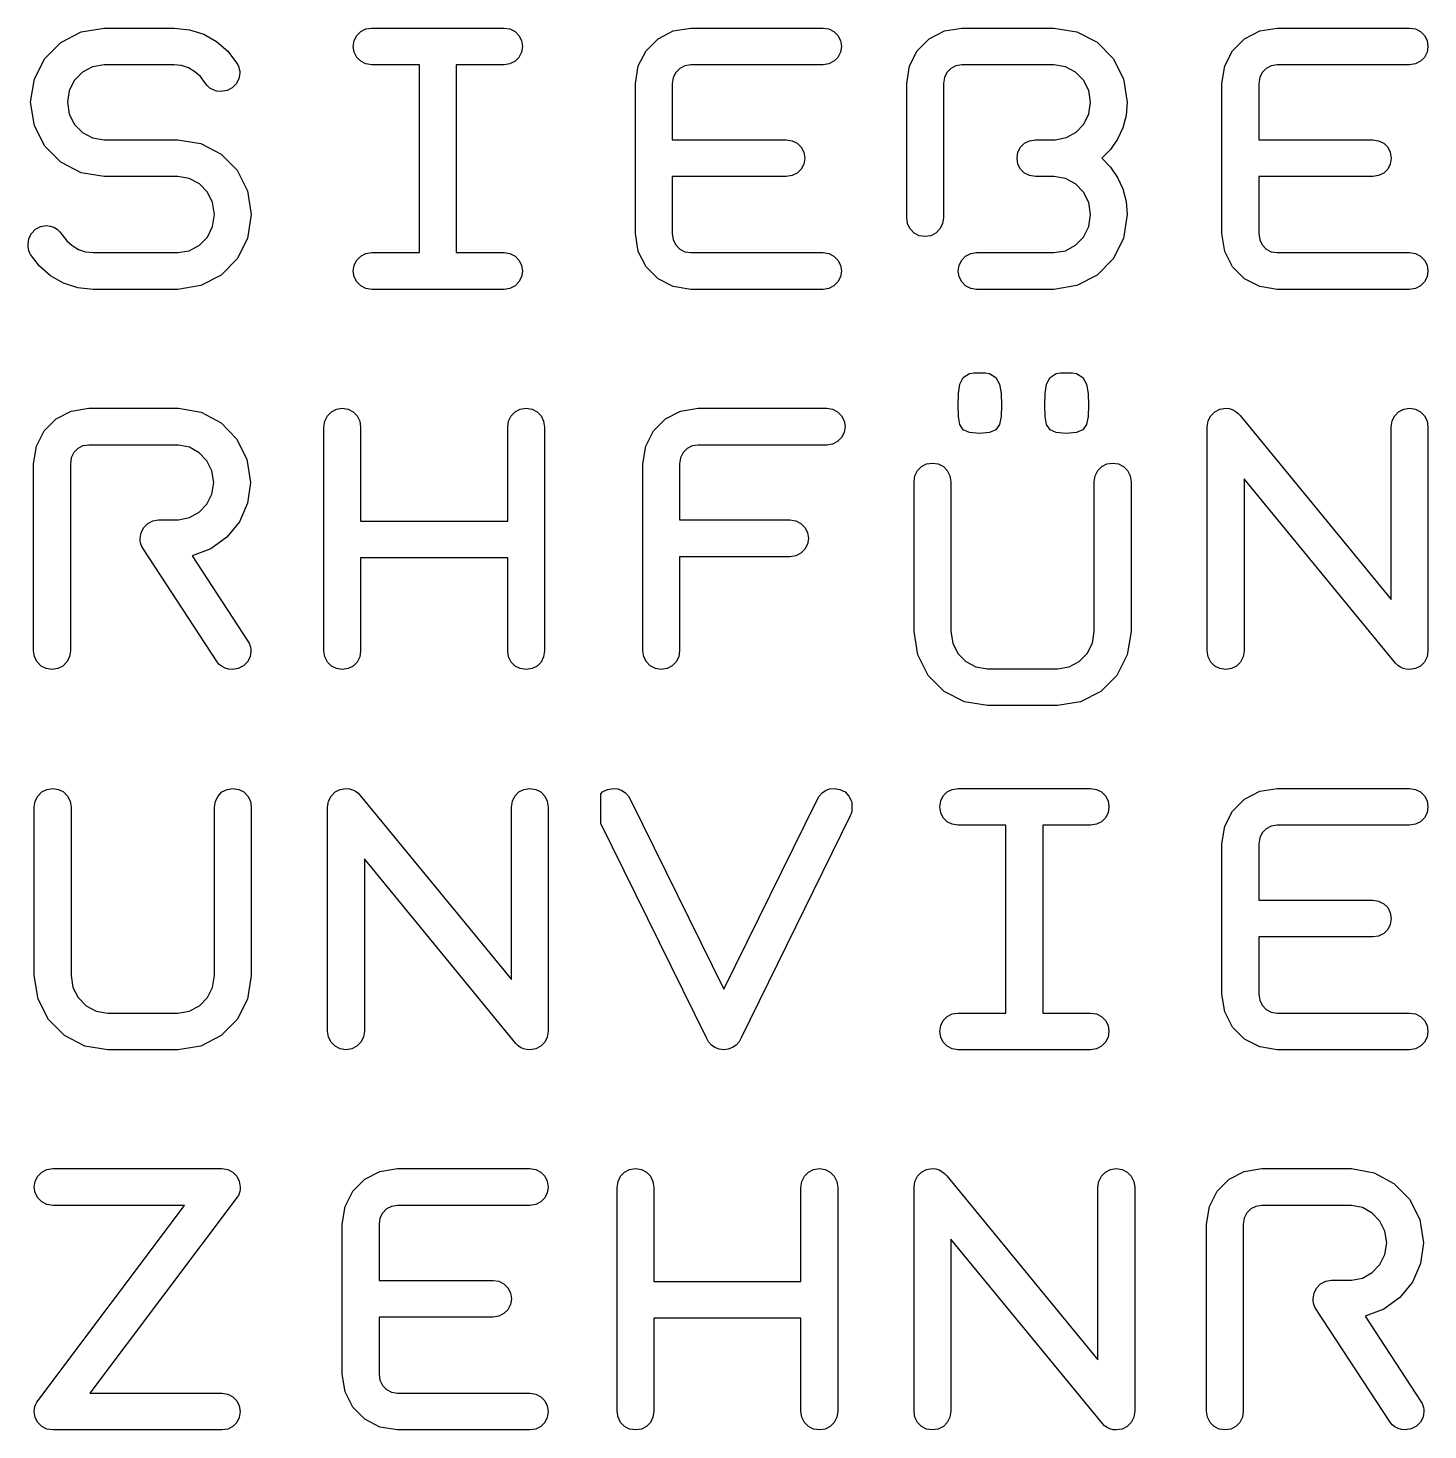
# Model space of a CAD drawing. Header units: metres. Extents: x 0 to 180, y -10 to 180.
# Drawn here: x 86.03 to 135.73, y 38.22 to 88 of the extents above; entities that cross this region are included whole.
import ezdxf

# ---------------------------------------------------------------- set-up
doc = ezdxf.new("R2010")
doc.units = ezdxf.units.M

msp = doc.modelspace()

# ---------------------------------------------------------------- linework, layer by layer
for p, q in [((87.197, 87.4891), (87.9135, 87.8624)), ((87.9135, 87.8624), (88.7365, 87.9962)), ((88.7365, 87.9962), (91.2164, 87.9962)), ((91.2164, 87.9962), (91.7644, 87.9387)), ((91.7644, 87.9387), (92.2724, 87.774)), ((92.2724, 87.774), (92.7283, 87.5141)), ((97.6122, 87.5523), (97.7039, 87.7318)), ((97.7039, 87.7318), (97.8445, 87.8725)), ((97.8445, 87.8725), (98.024, 87.9644)), ((98.024, 87.9644), (98.2325, 87.9972)), ((98.2325, 87.9972), (102.932, 87.9972)), ((102.932, 87.9972), (103.141, 87.9644)), ((103.141, 87.9644), (103.32, 87.8725)), ((103.32, 87.8725), (103.461, 87.7318)), ((103.461, 87.7318), (103.553, 87.5523)), ((107.975, 87.1933), (108.399, 87.619)), ((108.399, 87.619), (108.936, 87.8975)), ((108.936, 87.8975), (109.556, 87.9972)), ((109.556, 87.9972), (114.256, 87.9972)), ((114.256, 87.9972), (114.465, 87.9644)), ((114.465, 87.9644), (114.644, 87.8725)), ((114.644, 87.8725), (114.785, 87.7318)), ((114.785, 87.7318), (114.877, 87.5523)), ((117.602, 87.1933), (118.025, 87.619)), ((118.025, 87.619), (118.563, 87.8975)), ((118.563, 87.8975), (119.182, 87.9972)), ((119.182, 87.9972), (122.446, 87.9972)), ((122.446, 87.9972), (123.269, 87.8633)), ((123.269, 87.8633), (123.986, 87.4898)), ((128.795, 87.1933), (129.219, 87.619)), ((129.219, 87.619), (129.756, 87.8975)), ((129.756, 87.8975), (130.376, 87.9972)), ((130.376, 87.9972), (135.076, 87.9972)), ((135.076, 87.9972), (135.285, 87.9644)), ((135.285, 87.9644), (135.464, 87.8725)), ((135.464, 87.8725), (135.605, 87.7318)), ((135.605, 87.7318), (135.697, 87.5523)), ((86.631, 86.9193), (87.197, 87.4891)), ((92.7283, 87.5141), (93.1203, 87.1709)), ((93.1203, 87.1709), (93.4364, 86.7562)), ((97.5795, 87.3442), (97.6122, 87.5523)), ((97.6122, 87.1358), (97.5795, 87.3442)), ((97.7039, 86.9563), (97.6122, 87.1358)), ((103.553, 87.1358), (103.461, 86.9563)), ((103.553, 87.5523), (103.585, 87.3442)), ((103.585, 87.3442), (103.553, 87.1358)), ((107.697, 86.6516), (107.975, 87.1933)), ((114.877, 87.1358), (114.785, 86.9563)), ((114.877, 87.5523), (114.909, 87.3442)), ((114.909, 87.3442), (114.877, 87.1358)), ((117.324, 86.6516), (117.602, 87.1933)), ((123.986, 87.4898), (124.552, 86.9196)), ((128.517, 86.6516), (128.795, 87.1933)), ((135.697, 87.1358), (135.605, 86.9563)), ((135.697, 87.5523), (135.729, 87.3442)), ((135.729, 87.3442), (135.697, 87.1358)), ((86.2592, 86.1954), (86.631, 86.9193)), ((88.3249, 86.6231), (87.9666, 86.4335)), ((88.7365, 86.6912), (88.3249, 86.6231)), ((91.2164, 86.6912), (88.7365, 86.6912)), ((91.4835, 86.6619), (91.2164, 86.6912)), ((91.7323, 86.5783), (91.4835, 86.6619)), ((93.4364, 86.7562), (93.4786, 86.6851)), ((93.4786, 86.6851), (93.5107, 86.6124)), ((97.8445, 86.8157), (97.7039, 86.9563)), ((98.024, 86.724), (97.8445, 86.8157)), ((98.2325, 86.6912), (98.024, 86.724)), ((99.9294, 86.6912), (98.2325, 86.6912)), ((99.9294, 80.0223), (99.9294, 86.6912)), ((102.932, 86.6912), (101.235, 86.6912)), ((101.235, 86.6912), (101.235, 80.0223)), ((103.141, 86.724), (102.932, 86.6912)), ((103.32, 86.8157), (103.141, 86.724)), ((103.461, 86.9563), (103.32, 86.8157)), ((107.597, 86.0252), (107.697, 86.6516)), ((109.348, 86.6578), (109.168, 86.5642)), ((109.556, 86.6912), (109.348, 86.6578)), ((114.256, 86.6912), (109.556, 86.6912)), ((114.465, 86.724), (114.256, 86.6912)), ((114.644, 86.8157), (114.465, 86.724)), ((114.785, 86.9563), (114.644, 86.8157)), ((117.224, 86.0252), (117.324, 86.6516)), ((118.974, 86.6578), (118.795, 86.5642)), ((119.182, 86.6912), (118.974, 86.6578)), ((122.446, 86.6912), (119.182, 86.6912)), ((122.858, 86.6231), (122.446, 86.6912)), ((123.216, 86.4335), (122.858, 86.6231)), ((124.552, 86.9196), (124.924, 86.1955)), ((128.417, 86.0252), (128.517, 86.6516)), ((130.168, 86.6578), (129.988, 86.5642)), ((130.376, 86.6912), (130.168, 86.6578)), ((135.076, 86.6912), (130.376, 86.6912)), ((135.285, 86.724), (135.076, 86.6912)), ((135.464, 86.8157), (135.285, 86.724)), ((135.605, 86.9563), (135.464, 86.8157)), ((86.1255, 85.3602), (86.2592, 86.1954)), ((87.6834, 86.145), (87.4974, 85.7798)), ((87.9666, 86.4335), (87.6834, 86.145)), ((91.9574, 86.4467), (91.7323, 86.5783)), ((92.153, 86.2736), (91.9574, 86.4467)), ((92.3134, 86.0652), (92.153, 86.2736)), ((93.5181, 86.1932), (93.4263, 86.0169)), ((93.5107, 86.6124), (93.5331, 86.5387)), ((93.5504, 86.3912), (93.5181, 86.1932)), ((93.5331, 86.5387), (93.5462, 86.4648)), ((93.5462, 86.4648), (93.5504, 86.3912)), ((108.936, 86.2377), (108.903, 86.0252)), ((109.028, 86.4208), (108.936, 86.2377)), ((109.168, 86.5642), (109.028, 86.4208)), ((118.563, 86.2377), (118.53, 86.0252)), ((118.655, 86.4208), (118.563, 86.2377)), ((118.795, 86.5642), (118.655, 86.4208)), ((123.5, 86.145), (123.216, 86.4335)), ((123.686, 85.7798), (123.5, 86.145)), ((124.924, 86.1955), (125.057, 85.3602)), ((129.756, 86.2377), (129.723, 86.0252)), ((129.848, 86.4208), (129.756, 86.2377)), ((129.988, 86.5642), (129.848, 86.4208)), ((87.4974, 85.7798), (87.4305, 85.3602)), ((92.3879, 85.9557), (92.3134, 86.0652)), ((92.4844, 85.867), (92.3879, 85.9557)), ((92.5998, 85.8012), (92.4844, 85.867)), ((92.7309, 85.7603), (92.5998, 85.8012)), ((92.8745, 85.7462), (92.7309, 85.7603)), ((93.0964, 85.7806), (92.8745, 85.7462)), ((93.283, 85.8751), (93.0964, 85.7806)), ((93.4263, 86.0169), (93.283, 85.8751)), ((107.597, 80.6973), (107.597, 86.0252)), ((108.903, 86.0252), (108.903, 84.0292)), ((117.224, 81.2643), (117.224, 86.0252)), ((118.53, 86.0252), (118.53, 81.2643)), ((123.752, 85.3602), (123.686, 85.7798)), ((128.417, 80.6973), (128.417, 86.0252)), ((129.723, 86.0252), (129.723, 84.0292)), ((86.2592, 84.5246), (86.1255, 85.3602)), ((87.4305, 85.3602), (87.4974, 84.9407)), ((123.689, 84.9482), (123.752, 85.3602)), ((125.057, 85.3602), (125.016, 84.8922)), ((87.4974, 84.9407), (87.6834, 84.5755)), ((123.511, 84.5886), (123.689, 84.9482)), ((125.016, 84.8922), (124.898, 84.4521)), ((86.631, 83.8004), (86.2592, 84.5246)), ((87.6834, 84.5755), (87.9666, 84.2869)), ((87.9666, 84.2869), (88.3249, 84.0974)), ((122.895, 84.1086), (123.239, 84.3019)), ((123.239, 84.3019), (123.511, 84.5886)), ((124.898, 84.4521), (124.711, 84.0475)), ((87.197, 83.2304), (86.631, 83.8004)), ((88.3249, 84.0974), (88.7365, 84.0292)), ((88.7365, 84.0292), (91.3474, 84.0292)), ((91.3474, 84.0292), (92.1704, 83.8951)), ((92.1704, 83.8951), (92.8869, 83.5205)), ((108.903, 84.0292), (112.95, 84.0292)), ((112.95, 84.0292), (113.159, 83.9964)), ((113.159, 83.9964), (113.338, 83.9045)), ((113.338, 83.9045), (113.479, 83.7638)), ((113.479, 83.7638), (113.571, 83.5843)), ((121.174, 83.5843), (121.266, 83.7638)), ((121.266, 83.7638), (121.406, 83.9045)), ((121.406, 83.9045), (121.586, 83.9964)), ((121.586, 83.9964), (121.794, 84.0292)), ((121.794, 84.0292), (122.499, 84.0292)), ((122.499, 84.0292), (122.895, 84.1086)), ((124.461, 83.6864), (124.157, 83.3762)), ((124.711, 84.0475), (124.461, 83.6864)), ((129.723, 84.0292), (133.77, 84.0292)), ((133.77, 84.0292), (133.979, 83.9964)), ((133.979, 83.9964), (134.158, 83.9045)), ((134.158, 83.9045), (134.299, 83.7638)), ((134.299, 83.7638), (134.391, 83.5843)), ((87.9135, 82.8571), (87.197, 83.2304)), ((92.8869, 83.5205), (93.4529, 82.9473)), ((113.571, 83.1678), (113.479, 82.9883)), ((113.571, 83.5843), (113.603, 83.3762)), ((113.603, 83.3762), (113.571, 83.1678)), ((121.141, 83.3762), (121.174, 83.5843)), ((121.174, 83.1678), (121.141, 83.3762)), ((121.266, 82.9883), (121.174, 83.1678)), ((124.157, 83.3762), (124.461, 83.0589)), ((134.391, 83.1678), (134.299, 82.9883)), ((134.391, 83.5843), (134.423, 83.3762)), ((134.423, 83.3762), (134.391, 83.1678)), ((88.7365, 82.7233), (87.9135, 82.8571)), ((91.3474, 82.7233), (88.7365, 82.7233)), ((91.7589, 82.6541), (91.3474, 82.7233)), ((92.117, 82.4617), (91.7589, 82.6541)), ((93.4529, 82.9473), (93.8248, 82.2173)), ((112.95, 82.7233), (108.903, 82.7233)), ((108.903, 82.7233), (108.903, 80.6973)), ((113.159, 82.756), (112.95, 82.7233)), ((113.338, 82.8477), (113.159, 82.756)), ((113.479, 82.9883), (113.338, 82.8477)), ((121.406, 82.8477), (121.266, 82.9883)), ((121.586, 82.756), (121.406, 82.8477)), ((121.794, 82.7233), (121.586, 82.756)), ((122.446, 82.7233), (121.794, 82.7233)), ((122.858, 82.6541), (122.446, 82.7233)), ((123.216, 82.4617), (122.858, 82.6541)), ((124.461, 83.0589), (124.711, 82.6917)), ((124.711, 82.6917), (124.898, 82.2829)), ((133.77, 82.7233), (129.723, 82.7233)), ((129.723, 82.7233), (129.723, 80.6973)), ((133.979, 82.756), (133.77, 82.7233)), ((134.158, 82.8477), (133.979, 82.756)), ((134.299, 82.9883), (134.158, 82.8477)), ((92.3999, 82.1688), (92.117, 82.4617)), ((92.5856, 81.7981), (92.3999, 82.1688)), ((93.8248, 82.2173), (93.9585, 81.3723)), ((123.5, 82.1688), (123.216, 82.4617)), ((123.686, 81.7981), (123.5, 82.1688)), ((124.898, 82.2829), (125.016, 81.8403)), ((92.6525, 81.3723), (92.5856, 81.7981)), ((123.752, 81.3723), (123.686, 81.7981)), ((125.016, 81.8403), (125.057, 81.3723)), ((92.5856, 80.9469), (92.6525, 81.3723)), ((93.9585, 81.3723), (93.8248, 80.5278)), ((117.257, 81.0489), (117.224, 81.2643)), ((118.53, 81.2643), (118.498, 81.0489)), ((123.686, 80.9469), (123.752, 81.3723)), ((125.057, 81.3723), (124.924, 80.5278)), ((86.0662, 80.5216), (86.1579, 80.7072)), ((86.1579, 80.7072), (86.2985, 80.8525)), ((86.2985, 80.8525), (86.478, 80.9473)), ((86.478, 80.9473), (86.6865, 80.9813)), ((86.6865, 80.9813), (86.8238, 80.9657)), ((86.8238, 80.9657), (86.9518, 80.9216)), ((86.9518, 80.9216), (87.0671, 80.853)), ((87.0671, 80.853), (87.1667, 80.7635)), ((87.1667, 80.7635), (87.4079, 80.4461)), ((92.3999, 80.5765), (92.5856, 80.9469)), ((107.697, 80.0666), (107.597, 80.6973)), ((108.903, 80.6973), (108.936, 80.4819)), ((117.349, 80.8634), (117.257, 81.0489)), ((117.489, 80.718), (117.349, 80.8634)), ((117.669, 80.6232), (117.489, 80.718)), ((118.265, 80.718), (118.086, 80.6232)), ((118.406, 80.8634), (118.265, 80.718)), ((118.498, 81.0489), (118.406, 80.8634)), ((123.5, 80.5765), (123.686, 80.9469)), ((128.517, 80.0666), (128.417, 80.6973)), ((129.723, 80.6973), (129.756, 80.4819)), ((86.0335, 80.3063), (86.0662, 80.5216)), ((86.0367, 80.2283), (86.0335, 80.3063)), ((86.0468, 80.1556), (86.0367, 80.2283)), ((86.0646, 80.087), (86.0468, 80.1556)), ((87.4079, 80.4461), (87.6035, 80.2704)), ((87.6035, 80.2704), (87.8286, 80.1369)), ((91.7589, 80.0914), (92.117, 80.2838)), ((92.117, 80.2838), (92.3999, 80.5765)), ((93.8248, 80.5278), (93.4529, 79.7983)), ((108.936, 80.4819), (109.028, 80.2964)), ((109.028, 80.2964), (109.168, 80.151)), ((109.168, 80.151), (109.348, 80.0562)), ((117.877, 80.5893), (117.669, 80.6232)), ((118.086, 80.6232), (117.877, 80.5893)), ((122.858, 80.0914), (123.216, 80.2838)), ((123.216, 80.2838), (123.5, 80.5765)), ((124.924, 80.5278), (124.552, 79.7983)), ((129.756, 80.4819), (129.848, 80.2964)), ((129.848, 80.2964), (129.988, 80.151)), ((129.988, 80.151), (130.168, 80.0562)), ((86.0905, 80.0213), (86.0646, 80.087)), ((86.1255, 79.9573), (86.0905, 80.0213)), ((86.4415, 79.5426), (86.1255, 79.9573)), ((87.8286, 80.1369), (88.0774, 80.052)), ((88.0774, 80.052), (88.3445, 80.0223)), ((88.3445, 80.0223), (91.3474, 80.0223)), ((91.3474, 80.0223), (91.7589, 80.0914)), ((93.4529, 79.7983), (92.8869, 79.2256)), ((97.6122, 79.5777), (97.7039, 79.7572)), ((97.7039, 79.7572), (97.8445, 79.8978)), ((97.8445, 79.8978), (98.024, 79.9895)), ((98.024, 79.9895), (98.2325, 80.0223)), ((98.2325, 80.0223), (99.9294, 80.0223)), ((101.235, 80.0223), (102.932, 80.0223)), ((102.932, 80.0223), (103.141, 79.9895)), ((103.141, 79.9895), (103.32, 79.8978)), ((103.32, 79.8978), (103.461, 79.7572)), ((103.461, 79.7572), (103.553, 79.5777)), ((107.975, 79.5225), (107.697, 80.0666)), ((109.348, 80.0562), (109.556, 80.0223)), ((109.556, 80.0223), (114.256, 80.0223)), ((114.256, 80.0223), (114.465, 79.9895)), ((114.465, 79.9895), (114.644, 79.8978)), ((114.644, 79.8978), (114.785, 79.7572)), ((114.785, 79.7572), (114.877, 79.5777)), ((119.085, 79.5777), (119.177, 79.7572)), ((119.177, 79.7572), (119.317, 79.8978)), ((119.317, 79.8978), (119.497, 79.9895)), ((119.497, 79.9895), (119.705, 80.0223)), ((119.705, 80.0223), (122.446, 80.0223)), ((122.446, 80.0223), (122.858, 80.0914)), ((124.552, 79.7983), (123.986, 79.2256)), ((128.795, 79.5225), (128.517, 80.0666)), ((130.168, 80.0562), (130.376, 80.0223)), ((130.376, 80.0223), (135.076, 80.0223)), ((135.076, 80.0223), (135.285, 79.9895)), ((135.285, 79.9895), (135.464, 79.8978)), ((135.464, 79.8978), (135.605, 79.7572)), ((135.605, 79.7572), (135.697, 79.5777)), ((86.8333, 79.1994), (86.4415, 79.5426)), ((87.2889, 78.9395), (86.8333, 79.1994)), ((92.8869, 79.2256), (92.1704, 78.8513)), ((97.5795, 79.3693), (97.6122, 79.5777)), ((97.6122, 79.1613), (97.5795, 79.3693)), ((97.7039, 78.9821), (97.6122, 79.1613)), ((103.553, 79.1613), (103.461, 78.9821)), ((103.553, 79.5777), (103.585, 79.3693)), ((103.585, 79.3693), (103.553, 79.1613)), ((108.399, 79.0957), (107.975, 79.5225)), ((114.877, 79.1613), (114.785, 78.9821)), ((114.877, 79.5777), (114.909, 79.3693)), ((114.909, 79.3693), (114.877, 79.1613)), ((119.052, 79.3693), (119.085, 79.5777)), ((119.085, 79.1613), (119.052, 79.3693)), ((119.177, 78.9821), (119.085, 79.1613)), ((123.986, 79.2256), (123.269, 78.8513)), ((129.219, 79.0957), (128.795, 79.5225)), ((135.697, 79.1613), (135.605, 78.9821)), ((135.697, 79.5777), (135.729, 79.3693)), ((135.729, 79.3693), (135.697, 79.1613)), ((87.7966, 78.7748), (87.2889, 78.9395)), ((88.3445, 78.7173), (87.7966, 78.7748)), ((91.3474, 78.7173), (88.3445, 78.7173)), ((92.1704, 78.8513), (91.3474, 78.7173)), ((97.8445, 78.8416), (97.7039, 78.9821)), ((98.024, 78.75), (97.8445, 78.8416)), ((98.2325, 78.7173), (98.024, 78.75)), ((102.932, 78.7173), (98.2325, 78.7173)), ((103.141, 78.75), (102.932, 78.7173)), ((103.32, 78.8416), (103.141, 78.75)), ((103.461, 78.9821), (103.32, 78.8416)), ((108.936, 78.817), (108.399, 79.0957)), ((109.556, 78.7173), (108.936, 78.817)), ((114.256, 78.7173), (109.556, 78.7173)), ((114.465, 78.75), (114.256, 78.7173)), ((114.644, 78.8416), (114.465, 78.75)), ((114.785, 78.9821), (114.644, 78.8416)), ((119.317, 78.8416), (119.177, 78.9821)), ((119.497, 78.75), (119.317, 78.8416)), ((119.705, 78.7173), (119.497, 78.75)), ((122.446, 78.7173), (119.705, 78.7173)), ((123.269, 78.8513), (122.446, 78.7173)), ((129.756, 78.817), (129.219, 79.0957)), ((130.376, 78.7173), (129.756, 78.817)), ((135.076, 78.7173), (130.376, 78.7173)), ((135.285, 78.75), (135.076, 78.7173)), ((135.464, 78.8416), (135.285, 78.75)), ((135.605, 78.9821), (135.464, 78.8416)), ((119.233, 75.5862), (119.455, 75.7297)), ((119.455, 75.7297), (119.604, 75.75)), ((119.604, 75.75), (120.016, 75.75)), ((120.016, 75.75), (120.167, 75.7297)), ((120.167, 75.7297), (120.395, 75.5862)), ((122.314, 75.5862), (122.536, 75.7297)), ((122.536, 75.7297), (122.685, 75.75)), ((122.685, 75.75), (123.097, 75.75)), ((123.097, 75.75), (123.248, 75.7297)), ((123.248, 75.7297), (123.477, 75.5862)), ((119.062, 75.0209), (119.112, 75.3492)), ((119.112, 75.3492), (119.233, 75.5862)), ((120.395, 75.5862), (120.524, 75.3492)), ((120.524, 75.3492), (120.58, 75.0209)), ((122.143, 75.0209), (122.193, 75.3492)), ((122.193, 75.3492), (122.314, 75.5862)), ((123.477, 75.5862), (123.605, 75.3492)), ((123.605, 75.3492), (123.662, 75.0209)), ((119.052, 74.603), (119.062, 75.0209)), ((120.58, 75.0209), (120.592, 74.603)), ((122.133, 74.603), (122.143, 75.0209)), ((123.662, 75.0209), (123.674, 74.603)), ((87.0304, 74.1192), (87.568, 74.3975)), ((87.568, 74.3975), (88.1875, 74.4972)), ((88.1875, 74.4972), (91.3734, 74.4972)), ((91.3734, 74.4972), (92.181, 74.3517)), ((92.181, 74.3517), (92.8833, 73.9745)), ((96.5682, 74.0423), (96.6598, 74.226)), ((96.6598, 74.226), (96.8003, 74.3698)), ((96.8003, 74.3698), (96.9795, 74.4637)), ((96.9795, 74.4637), (97.1875, 74.4972)), ((97.1875, 74.4972), (97.3959, 74.4637)), ((97.3959, 74.4637), (97.5754, 74.3698)), ((97.5754, 74.3698), (97.716, 74.226)), ((97.716, 74.226), (97.8077, 74.0423)), ((103.095, 74.0423), (103.187, 74.226)), ((103.187, 74.226), (103.328, 74.3698)), ((103.328, 74.3698), (103.507, 74.4637)), ((103.507, 74.4637), (103.715, 74.4972)), ((103.715, 74.4972), (103.924, 74.4637)), ((103.924, 74.4637), (104.103, 74.3698)), ((104.103, 74.3698), (104.244, 74.226)), ((104.244, 74.226), (104.336, 74.0423)), ((108.66, 74.119), (109.198, 74.3975)), ((109.198, 74.3975), (109.817, 74.4972)), ((109.817, 74.4972), (114.386, 74.4972)), ((114.386, 74.4972), (114.595, 74.4644)), ((114.595, 74.4644), (114.774, 74.3725)), ((114.774, 74.3725), (114.915, 74.2318)), ((114.915, 74.2318), (115.007, 74.0523)), ((119.062, 74.2067), (119.052, 74.603)), ((119.112, 73.9213), (119.062, 74.2067)), ((120.58, 74.2067), (120.524, 73.9213)), ((120.592, 74.603), (120.58, 74.2067)), ((122.143, 74.2067), (122.133, 74.603)), ((122.193, 73.9213), (122.143, 74.2067)), ((123.662, 74.2067), (123.605, 73.9213)), ((123.674, 74.603), (123.662, 74.2067)), ((127.928, 74.0452), (128.02, 74.2277)), ((128.02, 74.2277), (128.16, 74.3707)), ((128.16, 74.3707), (128.34, 74.4639)), ((128.34, 74.4639), (128.548, 74.4972)), ((128.548, 74.4972), (128.67, 74.4849)), ((128.67, 74.4849), (128.784, 74.4502)), ((128.784, 74.4502), (128.888, 74.3964)), ((128.888, 74.3964), (128.98, 74.3266)), ((128.98, 74.3266), (129.057, 74.2442)), ((129.057, 74.2442), (134.423, 67.7093)), ((134.456, 74.0452), (134.548, 74.2277)), ((134.548, 74.2277), (134.688, 74.3707)), ((134.688, 74.3707), (134.868, 74.4639)), ((134.868, 74.4639), (135.076, 74.4972)), ((135.076, 74.4972), (135.285, 74.4639)), ((135.285, 74.4639), (135.464, 74.3707)), ((135.464, 74.3707), (135.605, 74.2277)), ((135.605, 74.2277), (135.697, 74.0452)), ((86.3291, 73.1526), (86.6068, 73.6937)), ((86.6068, 73.6937), (87.0304, 74.1192)), ((92.8833, 73.9745), (93.4378, 73.4067)), ((96.5354, 73.8292), (96.5682, 74.0423)), ((96.5354, 65.8783), (96.5354, 73.8292)), ((97.8077, 74.0423), (97.8405, 73.8292)), ((97.8405, 73.8292), (97.8405, 70.4902)), ((103.062, 73.8292), (103.095, 74.0423)), ((103.062, 70.4902), (103.062, 73.8292)), ((104.336, 74.0423), (104.368, 73.8292)), ((104.368, 73.8292), (104.368, 65.8783)), ((107.959, 73.1516), (108.236, 73.6933)), ((108.236, 73.6933), (108.66, 74.119)), ((115.007, 74.0523), (115.039, 73.8442)), ((115.039, 73.8442), (115.007, 73.6358)), ((119.233, 73.7335), (119.112, 73.9213)), ((119.455, 73.6304), (119.233, 73.7335)), ((120.395, 73.7335), (120.167, 73.6304)), ((120.524, 73.9213), (120.395, 73.7335)), ((122.314, 73.7335), (122.193, 73.9213)), ((122.536, 73.6304), (122.314, 73.7335)), ((123.477, 73.7335), (123.248, 73.6304)), ((123.605, 73.9213), (123.477, 73.7335)), ((127.895, 73.8332), (127.928, 74.0452)), ((127.895, 65.8793), (127.895, 73.8332)), ((134.423, 73.8332), (134.456, 74.0452)), ((134.423, 67.7093), (134.423, 73.8332)), ((135.697, 74.0452), (135.729, 73.8332)), ((135.729, 73.8332), (135.729, 65.8793)), ((88.1875, 73.1912), (87.9795, 73.1579)), ((91.3734, 73.1912), (88.1875, 73.1912)), ((91.7695, 73.112), (91.3734, 73.1912)), ((93.4378, 73.4067), (93.8017, 72.6889)), ((109.817, 73.1912), (109.609, 73.1578)), ((114.386, 73.1912), (109.817, 73.1912)), ((114.595, 73.224), (114.386, 73.1912)), ((114.774, 73.3157), (114.595, 73.224)), ((114.915, 73.4563), (114.774, 73.3157)), ((115.007, 73.6358), (114.915, 73.4563)), ((119.809, 73.599), (119.455, 73.6304)), ((120.167, 73.6304), (119.809, 73.599)), ((122.89, 73.599), (122.536, 73.6304)), ((123.248, 73.6304), (122.89, 73.599)), ((86.2295, 72.5272), (86.3291, 73.1526)), ((87.5682, 72.7392), (87.5355, 72.5272)), ((87.6599, 72.9217), (87.5682, 72.7392)), ((87.8003, 73.0647), (87.6599, 72.9217)), ((87.9795, 73.1579), (87.8003, 73.0647)), ((92.1134, 72.919), (91.7695, 73.112)), ((92.3847, 72.6327), (92.1134, 72.919)), ((93.8017, 72.6889), (93.9324, 71.8622)), ((107.859, 72.5252), (107.959, 73.1516)), ((109.197, 72.7377), (109.164, 72.5252)), ((109.289, 72.9208), (109.197, 72.7377)), ((109.429, 73.0642), (109.289, 72.9208)), ((109.609, 73.1578), (109.429, 73.0642)), ((86.2295, 65.8813), (86.2295, 72.5272)), ((87.5355, 72.5272), (87.5355, 65.8813)), ((92.5626, 72.2737), (92.3847, 72.6327)), ((92.6264, 71.8622), (92.5626, 72.2737)), ((107.859, 65.8843), (107.859, 72.5252)), ((109.164, 72.5252), (109.164, 70.5292)), ((117.518, 72.0989), (117.61, 72.2814)), ((117.61, 72.2814), (117.75, 72.4244)), ((117.75, 72.4244), (117.93, 72.5177)), ((117.93, 72.5177), (118.138, 72.551)), ((118.138, 72.551), (118.347, 72.5177)), ((118.347, 72.5177), (118.526, 72.4244)), ((118.526, 72.4244), (118.667, 72.2814)), ((118.667, 72.2814), (118.759, 72.0989)), ((123.915, 72.0989), (124.007, 72.2814)), ((124.007, 72.2814), (124.148, 72.4244)), ((124.148, 72.4244), (124.327, 72.5177)), ((124.327, 72.5177), (124.535, 72.551)), ((124.535, 72.551), (124.744, 72.5177)), ((124.744, 72.5177), (124.923, 72.4244)), ((124.923, 72.4244), (125.064, 72.2814)), ((125.064, 72.2814), (125.156, 72.0989)), ((92.5626, 71.4508), (92.6264, 71.8622)), ((93.9324, 71.8622), (93.8293, 71.1255)), ((117.485, 71.887), (117.518, 72.0989)), ((117.485, 66.57), (117.485, 71.887)), ((118.759, 72.0989), (118.791, 71.887)), ((118.791, 71.887), (118.791, 66.57)), ((123.882, 71.887), (123.915, 72.0989)), ((123.882, 66.57), (123.882, 71.887)), ((125.156, 72.0989), (125.188, 71.887)), ((125.188, 71.887), (125.188, 66.57)), ((134.58, 65.4423), (129.201, 71.9912)), ((129.201, 71.9912), (129.201, 65.8793)), ((92.3847, 71.0918), (92.5626, 71.4508)), ((91.7695, 70.6125), (92.1134, 70.8055)), ((92.1134, 70.8055), (92.3847, 71.0918)), ((93.8293, 71.1255), (93.5401, 70.4666)), ((90.0482, 70.0806), (90.1399, 70.2635)), ((90.1399, 70.2635), (90.2805, 70.4066)), ((90.2805, 70.4066), (90.46, 70.4999)), ((90.46, 70.4999), (90.6684, 70.5332)), ((90.6684, 70.5332), (91.3734, 70.5332)), ((91.3734, 70.5332), (91.7695, 70.6125)), ((93.5401, 70.4666), (93.0948, 69.9156)), ((97.8405, 70.4902), (103.062, 70.4902)), ((109.164, 70.5292), (113.081, 70.5292)), ((113.081, 70.5292), (113.29, 70.4964)), ((113.29, 70.4964), (113.469, 70.4045)), ((113.469, 70.4045), (113.61, 70.2638)), ((113.61, 70.2638), (113.702, 70.0843)), ((90.0154, 69.8682), (90.0482, 70.0806)), ((90.0187, 69.7902), (90.0154, 69.8682)), ((90.0288, 69.7161), (90.0187, 69.7902)), ((90.0466, 69.6466), (90.0288, 69.7161)), ((93.0948, 69.9156), (92.5235, 69.5025)), ((113.702, 70.0843), (113.734, 69.8762)), ((113.734, 69.8762), (113.702, 69.6678)), ((90.0725, 69.5821), (90.0466, 69.6466)), ((90.1075, 69.5233), (90.0725, 69.5821)), ((92.7444, 65.4963), (90.1075, 69.5233)), ((92.5235, 69.5025), (91.8564, 69.2573)), ((91.8564, 69.2573), (93.8414, 66.2273)), ((113.081, 69.2233), (109.164, 69.2233)), ((109.164, 69.2233), (109.164, 65.8843)), ((113.29, 69.256), (113.081, 69.2233)), ((113.469, 69.3477), (113.29, 69.256)), ((113.61, 69.4883), (113.469, 69.3477)), ((113.702, 69.6678), (113.61, 69.4883)), ((103.062, 69.1853), (97.8405, 69.1853)), ((97.8405, 69.1853), (97.8405, 65.8783)), ((103.062, 65.8783), (103.062, 69.1853)), ((93.8414, 66.2273), (93.8805, 66.1586)), ((117.619, 65.7358), (117.485, 66.57)), ((118.791, 66.57), (118.858, 66.1511)), ((123.816, 66.1511), (123.882, 66.57)), ((125.188, 66.57), (125.055, 65.7358)), ((86.2622, 65.6694), (86.2295, 65.8813)), ((87.5355, 65.8813), (87.5026, 65.6694)), ((93.8805, 66.1586), (93.9103, 66.0885)), ((93.9103, 66.0885), (93.9312, 66.0176)), ((93.9474, 65.8753), (93.9152, 65.6751)), ((93.9312, 66.0176), (93.9434, 65.9463)), ((93.9434, 65.9463), (93.9474, 65.8753)), ((96.5682, 65.6671), (96.5354, 65.8783)), ((97.8405, 65.8783), (97.8077, 65.6671)), ((103.095, 65.6671), (103.062, 65.8783)), ((104.368, 65.8783), (104.336, 65.6671)), ((107.892, 65.6713), (107.859, 65.8843)), ((109.164, 65.8843), (109.132, 65.6713)), ((117.991, 65.0126), (117.619, 65.7358)), ((118.858, 66.1511), (119.044, 65.7864)), ((119.044, 65.7864), (119.327, 65.4983)), ((123.347, 65.4983), (123.63, 65.7864)), ((123.63, 65.7864), (123.816, 66.1511)), ((125.055, 65.7358), (124.683, 65.0126)), ((127.928, 65.6679), (127.895, 65.8793)), ((129.201, 65.8793), (129.169, 65.6679)), ((135.729, 65.8793), (135.697, 65.6679)), ((86.3539, 65.4868), (86.2622, 65.6694)), ((86.4945, 65.3439), (86.3539, 65.4868)), ((86.674, 65.2506), (86.4945, 65.3439)), ((86.8825, 65.2173), (86.674, 65.2506)), ((87.0905, 65.2506), (86.8825, 65.2173)), ((87.27, 65.3439), (87.0905, 65.2506)), ((87.4107, 65.4868), (87.27, 65.3439)), ((87.5026, 65.6694), (87.4107, 65.4868)), ((92.8237, 65.4008), (92.7444, 65.4963)), ((92.9194, 65.3233), (92.8237, 65.4008)), ((93.0289, 65.2656), (92.9194, 65.3233)), ((93.1498, 65.2297), (93.0289, 65.2656)), ((93.2794, 65.2173), (93.1498, 65.2297)), ((93.4979, 65.2528), (93.2794, 65.2173)), ((93.6822, 65.3501), (93.4979, 65.2528)), ((93.8241, 65.4955), (93.6822, 65.3501)), ((93.9152, 65.6751), (93.8241, 65.4955)), ((96.6598, 65.4853), (96.5682, 65.6671)), ((96.8003, 65.3431), (96.6598, 65.4853)), ((96.9795, 65.2504), (96.8003, 65.3431)), ((97.1875, 65.2173), (96.9795, 65.2504)), ((97.3959, 65.2504), (97.1875, 65.2173)), ((97.5754, 65.3431), (97.3959, 65.2504)), ((97.716, 65.4853), (97.5754, 65.3431)), ((97.8077, 65.6671), (97.716, 65.4853)), ((103.187, 65.4853), (103.095, 65.6671)), ((103.328, 65.3431), (103.187, 65.4853)), ((103.507, 65.2504), (103.328, 65.3431)), ((103.715, 65.2173), (103.507, 65.2504)), ((103.924, 65.2504), (103.715, 65.2173)), ((104.103, 65.3431), (103.924, 65.2504)), ((104.244, 65.4853), (104.103, 65.3431)), ((104.336, 65.6671), (104.244, 65.4853)), ((107.984, 65.4879), (107.892, 65.6713)), ((108.124, 65.3443), (107.984, 65.4879)), ((108.303, 65.2507), (108.124, 65.3443)), ((108.511, 65.2173), (108.303, 65.2507)), ((108.72, 65.2507), (108.511, 65.2173)), ((108.899, 65.3443), (108.72, 65.2507)), ((109.04, 65.4879), (108.899, 65.3443)), ((109.132, 65.6713), (109.04, 65.4879)), ((119.327, 65.4983), (119.685, 65.3091)), ((119.685, 65.3091), (120.096, 65.241)), ((120.096, 65.241), (122.577, 65.241)), ((122.577, 65.241), (122.989, 65.3091)), ((122.989, 65.3091), (123.347, 65.4983)), ((128.02, 65.486), (127.928, 65.6679)), ((128.16, 65.3434), (128.02, 65.486)), ((128.34, 65.2505), (128.16, 65.3434)), ((128.548, 65.2173), (128.34, 65.2505)), ((128.757, 65.2505), (128.548, 65.2173)), ((128.936, 65.3434), (128.757, 65.2505)), ((129.077, 65.486), (128.936, 65.3434)), ((129.169, 65.6679), (129.077, 65.486)), ((134.658, 65.3628), (134.58, 65.4423)), ((134.749, 65.3), (134.658, 65.3628)), ((134.851, 65.2544), (134.749, 65.3)), ((134.961, 65.2266), (134.851, 65.2544)), ((135.076, 65.2173), (134.961, 65.2266)), ((135.285, 65.2505), (135.076, 65.2173)), ((135.464, 65.3434), (135.285, 65.2505)), ((135.605, 65.486), (135.464, 65.3434)), ((135.697, 65.6679), (135.605, 65.486)), ((118.557, 64.443), (117.991, 65.0126)), ((124.683, 65.0126), (124.117, 64.443)), ((119.273, 64.0699), (118.557, 64.443)), ((124.117, 64.443), (123.4, 64.0699)), ((120.096, 63.936), (119.273, 64.0699)), ((122.577, 63.936), (120.096, 63.936)), ((123.4, 64.0699), (122.577, 63.936)), ((86.3799, 60.727), (86.5205, 60.8703)), ((86.5205, 60.8703), (86.7, 60.9638)), ((86.7, 60.9638), (86.9085, 60.9972)), ((86.9085, 60.9972), (87.1169, 60.9638)), ((87.1169, 60.9638), (87.2964, 60.8703)), ((87.2964, 60.8703), (87.437, 60.727)), ((92.7772, 60.727), (92.9179, 60.8703)), ((92.9179, 60.8703), (93.0974, 60.9638)), ((93.0974, 60.9638), (93.3055, 60.9972)), ((93.3055, 60.9972), (93.5139, 60.9638)), ((93.5139, 60.9638), (93.6934, 60.8703)), ((93.6934, 60.8703), (93.834, 60.727)), ((96.7899, 60.7277), (96.9305, 60.8707)), ((96.9305, 60.8707), (97.11, 60.9639)), ((97.11, 60.9639), (97.3185, 60.9972)), ((97.3185, 60.9972), (97.4404, 60.9849)), ((97.4404, 60.9849), (97.5542, 60.9502)), ((97.5542, 60.9502), (97.6579, 60.8964)), ((97.6579, 60.8964), (97.7496, 60.8266)), ((97.7496, 60.8266), (97.8275, 60.7442)), ((97.8275, 60.7442), (103.193, 54.2093)), ((103.318, 60.7277), (103.458, 60.8707)), ((103.458, 60.8707), (103.638, 60.9639)), ((103.638, 60.9639), (103.846, 60.9972)), ((103.846, 60.9972), (104.055, 60.9639)), ((104.055, 60.9639), (104.234, 60.8707)), ((104.234, 60.8707), (104.375, 60.7277)), ((106.365, 60.8077), (106.427, 60.8707)), ((106.365, 59.7497), (106.365, 60.8077)), ((106.427, 60.8707), (106.606, 60.9639)), ((106.606, 60.9639), (106.814, 60.9972)), ((106.814, 60.9972), (106.972, 60.9785)), ((106.972, 60.9785), (107.115, 60.924)), ((107.115, 60.924), (107.24, 60.8363)), ((107.24, 60.8363), (107.346, 60.7182)), ((114.121, 60.7232), (114.224, 60.8419)), ((114.224, 60.8419), (114.345, 60.9277)), ((114.345, 60.9277), (114.486, 60.9797)), ((114.486, 60.9797), (114.647, 60.9972)), ((114.647, 60.9972), (114.856, 60.9639)), ((114.856, 60.9639), (115.035, 60.8707)), ((115.035, 60.8707), (115.176, 60.7277)), ((118.432, 60.5523), (118.524, 60.7318)), ((118.524, 60.7318), (118.664, 60.8725)), ((118.664, 60.8725), (118.844, 60.9644)), ((118.844, 60.9644), (119.052, 60.9972)), ((119.052, 60.9972), (123.752, 60.9972)), ((123.752, 60.9972), (123.961, 60.9644)), ((123.961, 60.9644), (124.14, 60.8725)), ((124.14, 60.8725), (124.281, 60.7318)), ((124.281, 60.7318), (124.373, 60.5523)), ((129.219, 60.619), (129.756, 60.8975)), ((129.756, 60.8975), (130.376, 60.9972)), ((130.376, 60.9972), (135.076, 60.9972)), ((135.076, 60.9972), (135.285, 60.9644)), ((135.285, 60.9644), (135.464, 60.8725)), ((135.464, 60.8725), (135.605, 60.7318)), ((135.605, 60.7318), (135.697, 60.5523)), ((86.2555, 60.3322), (86.2882, 60.5443)), ((86.2555, 54.3513), (86.2555, 60.3322)), ((86.2882, 60.5443), (86.3799, 60.727)), ((87.437, 60.727), (87.5287, 60.5443)), ((87.5287, 60.5443), (87.5615, 60.3322)), ((87.5615, 60.3322), (87.5615, 54.3513)), ((92.6525, 60.3322), (92.6853, 60.5443)), ((92.6525, 54.3513), (92.6525, 60.3322)), ((92.6853, 60.5443), (92.7772, 60.727)), ((93.834, 60.727), (93.9257, 60.5443)), ((93.9257, 60.5443), (93.9585, 60.3322)), ((93.9585, 60.3322), (93.9585, 54.3513)), ((96.6655, 60.3332), (96.6982, 60.5452)), ((96.6655, 52.3793), (96.6655, 60.3332)), ((96.6982, 60.5452), (96.7899, 60.7277)), ((103.193, 60.3332), (103.226, 60.5452)), ((103.193, 54.2093), (103.193, 60.3332)), ((103.226, 60.5452), (103.318, 60.7277)), ((104.375, 60.7277), (104.467, 60.5452)), ((104.467, 60.5452), (104.499, 60.3332)), ((104.499, 60.3332), (104.499, 52.3793)), ((107.346, 60.7182), (107.428, 60.5722)), ((107.428, 60.5722), (110.731, 53.8643)), ((110.731, 53.8643), (114.034, 60.5722)), ((114.034, 60.5722), (114.121, 60.7232)), ((115.176, 60.7277), (115.268, 60.5452)), ((115.268, 60.5452), (115.275, 60.4977)), ((115.275, 60.4977), (115.275, 60.1611)), ((118.399, 60.3442), (118.432, 60.5523)), ((118.432, 60.1358), (118.399, 60.3442)), ((124.373, 60.5523), (124.405, 60.3442)), ((124.405, 60.3442), (124.373, 60.1358)), ((128.795, 60.1933), (129.219, 60.619)), ((135.697, 60.5523), (135.729, 60.3442)), ((135.729, 60.3442), (135.697, 60.1358)), ((110.117, 52.1413), (106.365, 59.7497)), ((115.209, 60.0022), (111.344, 52.1413)), ((115.244, 60.0763), (115.209, 60.0022)), ((115.27, 60.1419), (115.244, 60.0763)), ((115.275, 60.1611), (115.27, 60.1419)), ((118.524, 59.9563), (118.432, 60.1358)), ((118.664, 59.8157), (118.524, 59.9563)), ((118.844, 59.724), (118.664, 59.8157)), ((124.14, 59.8157), (123.961, 59.724)), ((124.281, 59.9563), (124.14, 59.8157)), ((124.373, 60.1358), (124.281, 59.9563)), ((128.517, 59.6516), (128.795, 60.1933)), ((135.464, 59.8157), (135.285, 59.724)), ((135.605, 59.9563), (135.464, 59.8157)), ((135.697, 60.1358), (135.605, 59.9563)), ((119.052, 59.6912), (118.844, 59.724)), ((120.749, 59.6912), (119.052, 59.6912)), ((120.749, 53.0223), (120.749, 59.6912)), ((123.752, 59.6912), (122.055, 59.6912)), ((122.055, 59.6912), (122.055, 53.0223)), ((123.961, 59.724), (123.752, 59.6912)), ((128.417, 59.0252), (128.517, 59.6516)), ((129.848, 59.4208), (129.756, 59.2377)), ((129.988, 59.5642), (129.848, 59.4208)), ((130.168, 59.6578), (129.988, 59.5642)), ((130.376, 59.6912), (130.168, 59.6578)), ((135.076, 59.6912), (130.376, 59.6912)), ((135.285, 59.724), (135.076, 59.6912)), ((128.417, 53.6973), (128.417, 59.0252)), ((129.756, 59.2377), (129.723, 59.0252)), ((129.723, 59.0252), (129.723, 57.0292)), ((103.35, 51.9423), (97.9715, 58.4912)), ((97.9715, 58.4912), (97.9715, 52.3793)), ((129.723, 57.0292), (133.77, 57.0292)), ((133.77, 57.0292), (133.979, 56.9964)), ((133.979, 56.9964), (134.158, 56.9045)), ((134.158, 56.9045), (134.299, 56.7638)), ((134.299, 56.7638), (134.391, 56.5843)), ((134.391, 56.5843), (134.423, 56.3762)), ((134.423, 56.3762), (134.391, 56.1678)), ((133.979, 55.756), (133.77, 55.7233)), ((134.158, 55.8477), (133.979, 55.756)), ((134.299, 55.9883), (134.158, 55.8477)), ((134.391, 56.1678), (134.299, 55.9883)), ((133.77, 55.7233), (129.723, 55.7233)), ((129.723, 55.7233), (129.723, 53.6973)), ((86.3891, 53.5171), (86.2555, 54.3513)), ((87.5615, 54.3513), (87.6283, 53.9323)), ((92.5856, 53.9323), (92.6525, 54.3513)), ((93.9585, 54.3513), (93.8248, 53.5171)), ((87.6283, 53.9323), (87.814, 53.5677)), ((92.3999, 53.5677), (92.5856, 53.9323)), ((86.761, 52.7938), (86.3891, 53.5171)), ((87.814, 53.5677), (88.0969, 53.2795)), ((88.0969, 53.2795), (88.455, 53.0903)), ((91.7589, 53.0903), (92.117, 53.2795)), ((92.117, 53.2795), (92.3999, 53.5677)), ((93.8248, 53.5171), (93.4529, 52.7938)), ((128.517, 53.0666), (128.417, 53.6973)), ((129.723, 53.6973), (129.756, 53.4819)), ((129.756, 53.4819), (129.848, 53.2964)), ((129.848, 53.2964), (129.988, 53.151)), ((87.327, 52.2242), (86.761, 52.7938)), ((88.455, 53.0903), (88.8665, 53.0223)), ((88.8665, 53.0223), (91.3474, 53.0223)), ((91.3474, 53.0223), (91.7589, 53.0903)), ((93.4529, 52.7938), (92.8869, 52.2242)), ((118.524, 52.7572), (118.664, 52.8978)), ((118.664, 52.8978), (118.844, 52.9895)), ((118.844, 52.9895), (119.052, 53.0223)), ((119.052, 53.0223), (120.749, 53.0223)), ((122.055, 53.0223), (123.752, 53.0223)), ((123.752, 53.0223), (123.961, 52.9895)), ((123.961, 52.9895), (124.14, 52.8978)), ((124.14, 52.8978), (124.281, 52.7572)), ((128.795, 52.5225), (128.517, 53.0666)), ((129.988, 53.151), (130.168, 53.0562)), ((130.168, 53.0562), (130.376, 53.0223)), ((130.376, 53.0223), (135.076, 53.0223)), ((135.076, 53.0223), (135.285, 52.9895)), ((135.285, 52.9895), (135.464, 52.8978)), ((135.464, 52.8978), (135.605, 52.7572)), ((96.6982, 52.1679), (96.6655, 52.3793)), ((97.9715, 52.3793), (97.9387, 52.1679)), ((104.499, 52.3793), (104.467, 52.1679)), ((118.399, 52.3693), (118.432, 52.5777)), ((118.432, 52.1613), (118.399, 52.3693)), ((118.432, 52.5777), (118.524, 52.7572)), ((124.281, 52.7572), (124.373, 52.5777)), ((124.373, 52.5777), (124.405, 52.3693)), ((124.405, 52.3693), (124.373, 52.1613)), ((129.219, 52.0957), (128.795, 52.5225)), ((135.605, 52.7572), (135.697, 52.5777)), ((135.697, 52.5777), (135.729, 52.3693)), ((135.729, 52.3693), (135.697, 52.1613)), ((88.0435, 51.8511), (87.327, 52.2242)), ((88.8665, 51.7173), (88.0435, 51.8511)), ((92.1704, 51.8511), (91.3474, 51.7173)), ((92.8869, 52.2242), (92.1704, 51.8511)), ((96.7899, 51.986), (96.6982, 52.1679)), ((96.9305, 51.8434), (96.7899, 51.986)), ((97.11, 51.7505), (96.9305, 51.8434)), ((97.7064, 51.8434), (97.5269, 51.7505)), ((97.847, 51.986), (97.7064, 51.8434)), ((97.9387, 52.1679), (97.847, 51.986)), ((103.428, 51.8628), (103.35, 51.9423)), ((103.519, 51.8), (103.428, 51.8628)), ((103.621, 51.7544), (103.519, 51.8)), ((104.234, 51.8434), (104.055, 51.7505)), ((104.375, 51.986), (104.234, 51.8434)), ((104.467, 52.1679), (104.375, 51.986)), ((110.189, 52.0004), (110.117, 52.1413)), ((110.291, 51.8831), (110.189, 52.0004)), ((110.418, 51.7939), (110.291, 51.8831)), ((110.566, 51.7372), (110.418, 51.7939)), ((111.039, 51.7939), (110.892, 51.7372)), ((111.168, 51.8831), (111.039, 51.7939)), ((111.272, 52.0004), (111.168, 51.8831)), ((111.344, 52.1413), (111.272, 52.0004)), ((118.524, 51.9821), (118.432, 52.1613)), ((118.664, 51.8416), (118.524, 51.9821)), ((118.844, 51.75), (118.664, 51.8416)), ((124.14, 51.8416), (123.961, 51.75)), ((124.281, 51.9821), (124.14, 51.8416)), ((124.373, 52.1613), (124.281, 51.9821)), ((129.756, 51.817), (129.219, 52.0957)), ((130.376, 51.7173), (129.756, 51.817)), ((135.464, 51.8416), (135.285, 51.75)), ((135.605, 51.9821), (135.464, 51.8416)), ((135.697, 52.1613), (135.605, 51.9821)), ((91.3474, 51.7173), (88.8665, 51.7173)), ((97.3185, 51.7173), (97.11, 51.7505)), ((97.5269, 51.7505), (97.3185, 51.7173)), ((103.731, 51.7266), (103.621, 51.7544)), ((103.846, 51.7173), (103.731, 51.7266)), ((104.055, 51.7505), (103.846, 51.7173)), ((110.731, 51.7173), (110.566, 51.7372)), ((110.892, 51.7372), (110.731, 51.7173)), ((119.052, 51.7173), (118.844, 51.75)), ((123.752, 51.7173), (119.052, 51.7173)), ((123.961, 51.75), (123.752, 51.7173)), ((135.076, 51.7173), (130.376, 51.7173)), ((135.285, 51.75), (135.076, 51.7173)), ((86.3799, 47.2318), (86.5205, 47.3725)), ((86.5205, 47.3725), (86.7, 47.4644)), ((86.7, 47.4644), (86.9085, 47.4972)), ((86.9085, 47.4972), (92.9144, 47.4972)), ((92.9144, 47.4972), (93.1224, 47.4644)), ((93.1224, 47.4644), (93.3016, 47.3725)), ((93.3016, 47.3725), (93.4421, 47.2318)), ((97.9886, 47.119), (98.5265, 47.3975)), ((98.5265, 47.3975), (99.1465, 47.4972)), ((99.1465, 47.4972), (103.846, 47.4972)), ((103.846, 47.4972), (104.055, 47.4644)), ((104.055, 47.4644), (104.234, 47.3725)), ((104.234, 47.3725), (104.375, 47.2318)), ((107.07, 47.226), (107.21, 47.3698)), ((107.21, 47.3698), (107.389, 47.4637)), ((107.389, 47.4637), (107.597, 47.4972)), ((107.597, 47.4972), (107.806, 47.4637)), ((107.806, 47.4637), (107.985, 47.3698)), ((107.985, 47.3698), (108.126, 47.226)), ((113.597, 47.226), (113.738, 47.3698)), ((113.738, 47.3698), (113.917, 47.4637)), ((113.917, 47.4637), (114.125, 47.4972)), ((114.125, 47.4972), (114.334, 47.4637)), ((114.334, 47.4637), (114.513, 47.3698)), ((114.513, 47.3698), (114.654, 47.226)), ((117.61, 47.2277), (117.75, 47.3707)), ((117.75, 47.3707), (117.93, 47.4639)), ((117.93, 47.4639), (118.138, 47.4972)), ((118.138, 47.4972), (118.26, 47.4849)), ((118.26, 47.4849), (118.374, 47.4502)), ((118.374, 47.4502), (118.478, 47.3964)), ((118.478, 47.3964), (118.57, 47.3266)), ((118.57, 47.3266), (118.647, 47.2442)), ((124.138, 47.2277), (124.278, 47.3707)), ((124.278, 47.3707), (124.458, 47.4639)), ((124.458, 47.4639), (124.666, 47.4972)), ((124.666, 47.4972), (124.875, 47.4639)), ((124.875, 47.4639), (125.054, 47.3707)), ((125.054, 47.3707), (125.195, 47.2277)), ((128.67, 47.1192), (129.208, 47.3975)), ((129.208, 47.3975), (129.827, 47.4972)), ((129.827, 47.4972), (133.013, 47.4972)), ((133.013, 47.4972), (133.821, 47.3517)), ((133.821, 47.3517), (134.523, 46.9745)), ((86.2555, 46.8442), (86.2882, 47.0523)), ((86.2882, 46.6358), (86.2555, 46.8442)), ((86.2882, 47.0523), (86.3799, 47.2318)), ((93.4421, 47.2318), (93.5337, 47.0523)), ((93.5337, 47.0523), (93.5665, 46.8442)), ((93.5665, 46.8442), (93.5631, 46.761)), ((97.5648, 46.6933), (97.9886, 47.119)), ((104.375, 47.2318), (104.467, 47.0523)), ((104.467, 47.0523), (104.499, 46.8442)), ((104.499, 46.8442), (104.467, 46.6358)), ((106.945, 46.8292), (106.978, 47.0423)), ((106.945, 38.8783), (106.945, 46.8292)), ((106.978, 47.0423), (107.07, 47.226)), ((108.126, 47.226), (108.218, 47.0423)), ((108.218, 47.0423), (108.25, 46.8292)), ((108.25, 46.8292), (108.25, 43.4902)), ((113.472, 46.8292), (113.505, 47.0423)), ((113.472, 43.4902), (113.472, 46.8292)), ((113.505, 47.0423), (113.597, 47.226)), ((114.654, 47.226), (114.746, 47.0423)), ((114.746, 47.0423), (114.778, 46.8292)), ((114.778, 46.8292), (114.778, 38.8783)), ((117.485, 46.8332), (117.518, 47.0452)), ((117.485, 38.8793), (117.485, 46.8332)), ((117.518, 47.0452), (117.61, 47.2277)), ((118.647, 47.2442), (124.013, 40.7093)), ((124.013, 46.8332), (124.046, 47.0452)), ((124.013, 40.7093), (124.013, 46.8332)), ((124.046, 47.0452), (124.138, 47.2277)), ((125.195, 47.2277), (125.287, 47.0452)), ((125.287, 47.0452), (125.319, 46.8332)), ((125.319, 46.8332), (125.319, 38.8793)), ((128.247, 46.6937), (128.67, 47.1192)), ((134.523, 46.9745), (135.078, 46.4067)), ((86.3799, 46.4563), (86.2882, 46.6358)), ((86.5205, 46.3157), (86.3799, 46.4563)), ((86.7, 46.224), (86.5205, 46.3157)), ((93.4624, 46.4782), (88.2275, 39.5223)), ((93.5032, 46.5428), (93.4624, 46.4782)), ((93.5327, 46.611), (93.5032, 46.5428)), ((93.5523, 46.6834), (93.5327, 46.611)), ((93.5631, 46.761), (93.5523, 46.6834)), ((97.2871, 46.1516), (97.5648, 46.6933)), ((104.234, 46.3157), (104.055, 46.224)), ((104.375, 46.4563), (104.234, 46.3157)), ((104.467, 46.6358), (104.375, 46.4563)), ((127.969, 46.1526), (128.247, 46.6937)), ((135.078, 46.4067), (135.442, 45.6889)), ((86.3492, 39.2073), (91.5824, 46.1912)), ((86.9085, 46.1912), (86.7, 46.224)), ((91.5824, 46.1912), (86.9085, 46.1912)), ((97.1875, 45.5252), (97.2871, 46.1516)), ((98.6179, 45.9208), (98.5262, 45.7377)), ((98.7585, 46.0642), (98.6179, 45.9208)), ((98.938, 46.1578), (98.7585, 46.0642)), ((99.1465, 46.1912), (98.938, 46.1578)), ((103.846, 46.1912), (99.1465, 46.1912)), ((104.055, 46.224), (103.846, 46.1912)), ((127.869, 45.5272), (127.969, 46.1526)), ((129.3, 45.9217), (129.208, 45.7392)), ((129.44, 46.0647), (129.3, 45.9217)), ((129.619, 46.1579), (129.44, 46.0647)), ((129.827, 46.1912), (129.619, 46.1579)), ((133.013, 46.1912), (129.827, 46.1912)), ((133.409, 46.112), (133.013, 46.1912)), ((133.753, 45.919), (133.409, 46.112)), ((134.025, 45.6327), (133.753, 45.919)), ((97.1875, 40.1973), (97.1875, 45.5252)), ((98.5262, 45.7377), (98.4935, 45.5252)), ((98.4935, 45.5252), (98.4935, 43.5292)), ((127.869, 38.8813), (127.869, 45.5272)), ((129.208, 45.7392), (129.175, 45.5272)), ((129.175, 45.5272), (129.175, 38.8813)), ((134.203, 45.2737), (134.025, 45.6327)), ((135.442, 45.6889), (135.572, 44.8622)), ((124.17, 38.4423), (118.791, 44.9912)), ((118.791, 44.9912), (118.791, 38.8793)), ((134.266, 44.8622), (134.203, 45.2737)), ((134.203, 44.4508), (134.266, 44.8622)), ((135.572, 44.8622), (135.469, 44.1255)), ((134.025, 44.0918), (134.203, 44.4508)), ((133.753, 43.8055), (134.025, 44.0918)), ((135.469, 44.1255), (135.18, 43.4666)), ((98.4935, 43.5292), (102.54, 43.5292)), ((102.54, 43.5292), (102.749, 43.4964)), ((102.749, 43.4964), (102.928, 43.4045)), ((102.928, 43.4045), (103.069, 43.2638)), ((108.25, 43.4902), (113.472, 43.4902)), ((131.78, 43.2635), (131.92, 43.4066)), ((131.92, 43.4066), (132.1, 43.4999)), ((132.1, 43.4999), (132.308, 43.5332)), ((132.308, 43.5332), (133.013, 43.5332)), ((133.013, 43.5332), (133.409, 43.6125)), ((133.409, 43.6125), (133.753, 43.8055)), ((135.18, 43.4666), (134.735, 42.9156)), ((103.069, 43.2638), (103.161, 43.0843)), ((103.161, 43.0843), (103.193, 42.8762)), ((103.193, 42.8762), (103.161, 42.6678)), ((131.655, 42.8682), (131.688, 43.0806)), ((131.659, 42.7902), (131.655, 42.8682)), ((131.688, 43.0806), (131.78, 43.2635)), ((134.735, 42.9156), (134.164, 42.5025)), ((102.928, 42.3477), (102.749, 42.256)), ((103.069, 42.4883), (102.928, 42.3477)), ((103.161, 42.6678), (103.069, 42.4883)), ((131.669, 42.7161), (131.659, 42.7902)), ((131.687, 42.6466), (131.669, 42.7161)), ((131.713, 42.5821), (131.687, 42.6466)), ((131.747, 42.5233), (131.713, 42.5821)), ((134.384, 38.4963), (131.747, 42.5233)), ((134.164, 42.5025), (133.496, 42.2573)), ((102.54, 42.2233), (98.4935, 42.2233)), ((98.4935, 42.2233), (98.4935, 40.1973)), ((102.749, 42.256), (102.54, 42.2233)), ((113.472, 42.1853), (108.25, 42.1853)), ((108.25, 42.1853), (108.25, 38.8783)), ((113.472, 38.8783), (113.472, 42.1853)), ((133.496, 42.2573), (135.481, 39.2273)), ((97.2871, 39.5666), (97.1875, 40.1973)), ((98.4935, 40.1973), (98.5262, 39.9819)), ((98.5262, 39.9819), (98.6179, 39.7964)), ((88.2275, 39.5223), (92.9144, 39.5223)), ((92.9144, 39.5223), (93.1224, 39.4895)), ((93.1224, 39.4895), (93.3016, 39.3978)), ((93.3016, 39.3978), (93.4421, 39.2572)), ((97.5648, 39.0225), (97.2871, 39.5666)), ((98.6179, 39.7964), (98.7585, 39.651)), ((98.7585, 39.651), (98.938, 39.5562)), ((98.938, 39.5562), (99.1465, 39.5223)), ((99.1465, 39.5223), (103.846, 39.5223)), ((103.846, 39.5223), (104.055, 39.4895)), ((104.055, 39.4895), (104.234, 39.3978)), ((104.234, 39.3978), (104.375, 39.2572)), ((86.2555, 38.8693), (86.2616, 38.9617)), ((86.2882, 38.6613), (86.2555, 38.8693)), ((86.2616, 38.9617), (86.2796, 39.0497)), ((86.2796, 39.0497), (86.309, 39.132)), ((86.309, 39.132), (86.3492, 39.2073)), ((93.4421, 39.2572), (93.5337, 39.0777)), ((93.5337, 39.0777), (93.5665, 38.8693)), ((93.5665, 38.8693), (93.5337, 38.6613)), ((97.9886, 38.5957), (97.5648, 39.0225)), ((104.375, 39.2572), (104.467, 39.0777)), ((104.467, 39.0777), (104.499, 38.8693)), ((104.499, 38.8693), (104.467, 38.6613)), ((106.978, 38.6671), (106.945, 38.8783)), ((108.25, 38.8783), (108.218, 38.6671)), ((113.505, 38.6671), (113.472, 38.8783)), ((114.778, 38.8783), (114.746, 38.6671)), ((117.518, 38.6679), (117.485, 38.8793)), ((118.791, 38.8793), (118.759, 38.6679)), ((125.319, 38.8793), (125.287, 38.6679)), ((127.902, 38.6694), (127.869, 38.8813)), ((129.175, 38.8813), (129.143, 38.6694)), ((135.481, 39.2273), (135.521, 39.1586)), ((135.521, 39.1586), (135.55, 39.0885)), ((135.55, 39.0885), (135.571, 39.0176)), ((135.587, 38.8753), (135.555, 38.6751)), ((135.571, 39.0176), (135.583, 38.9463)), ((135.583, 38.9463), (135.587, 38.8753)), ((86.3799, 38.4821), (86.2882, 38.6613)), ((86.5205, 38.3416), (86.3799, 38.4821)), ((86.7, 38.25), (86.5205, 38.3416)), ((93.3016, 38.3416), (93.1224, 38.25)), ((93.4421, 38.4821), (93.3016, 38.3416)), ((93.5337, 38.6613), (93.4421, 38.4821)), ((98.5265, 38.317), (97.9886, 38.5957)), ((104.234, 38.3416), (104.055, 38.25)), ((104.375, 38.4821), (104.234, 38.3416)), ((104.467, 38.6613), (104.375, 38.4821)), ((107.07, 38.4853), (106.978, 38.6671)), ((107.21, 38.3431), (107.07, 38.4853)), ((107.389, 38.2504), (107.21, 38.3431)), ((107.985, 38.3431), (107.806, 38.2504)), ((108.126, 38.4853), (107.985, 38.3431)), ((108.218, 38.6671), (108.126, 38.4853)), ((113.597, 38.4853), (113.505, 38.6671)), ((113.738, 38.3431), (113.597, 38.4853)), ((113.917, 38.2504), (113.738, 38.3431)), ((114.513, 38.3431), (114.334, 38.2504)), ((114.654, 38.4853), (114.513, 38.3431)), ((114.746, 38.6671), (114.654, 38.4853)), ((117.61, 38.486), (117.518, 38.6679)), ((117.75, 38.3434), (117.61, 38.486)), ((117.93, 38.2505), (117.75, 38.3434)), ((118.526, 38.3434), (118.347, 38.2505)), ((118.667, 38.486), (118.526, 38.3434)), ((118.759, 38.6679), (118.667, 38.486)), ((124.248, 38.3628), (124.17, 38.4423)), ((124.339, 38.3), (124.248, 38.3628)), ((125.054, 38.3434), (124.875, 38.2505)), ((125.195, 38.486), (125.054, 38.3434)), ((125.287, 38.6679), (125.195, 38.486)), ((127.994, 38.4868), (127.902, 38.6694)), ((128.134, 38.3439), (127.994, 38.4868)), ((128.314, 38.2506), (128.134, 38.3439)), ((128.91, 38.3439), (128.731, 38.2506)), ((129.051, 38.4868), (128.91, 38.3439)), ((129.143, 38.6694), (129.051, 38.4868)), ((134.464, 38.4008), (134.384, 38.4963)), ((134.559, 38.3233), (134.464, 38.4008)), ((135.322, 38.3501), (135.138, 38.2528)), ((135.464, 38.4955), (135.322, 38.3501)), ((135.555, 38.6751), (135.464, 38.4955)), ((86.9085, 38.2173), (86.7, 38.25)), ((92.9144, 38.2173), (86.9085, 38.2173)), ((93.1224, 38.25), (92.9144, 38.2173)), ((99.1465, 38.2173), (98.5265, 38.317)), ((103.846, 38.2173), (99.1465, 38.2173)), ((104.055, 38.25), (103.846, 38.2173)), ((107.597, 38.2173), (107.389, 38.2504)), ((107.806, 38.2504), (107.597, 38.2173)), ((114.125, 38.2173), (113.917, 38.2504)), ((114.334, 38.2504), (114.125, 38.2173)), ((118.138, 38.2173), (117.93, 38.2505)), ((118.347, 38.2505), (118.138, 38.2173)), ((124.441, 38.2544), (124.339, 38.3)), ((124.551, 38.2266), (124.441, 38.2544)), ((124.666, 38.2173), (124.551, 38.2266)), ((124.875, 38.2505), (124.666, 38.2173)), ((128.522, 38.2173), (128.314, 38.2506)), ((128.731, 38.2506), (128.522, 38.2173)), ((134.669, 38.2656), (134.559, 38.3233)), ((134.79, 38.2297), (134.669, 38.2656)), ((134.919, 38.2173), (134.79, 38.2297)), ((135.138, 38.2528), (134.919, 38.2173))]:
    msp.add_line(p, q)

doc.saveas('drawing.dxf')
